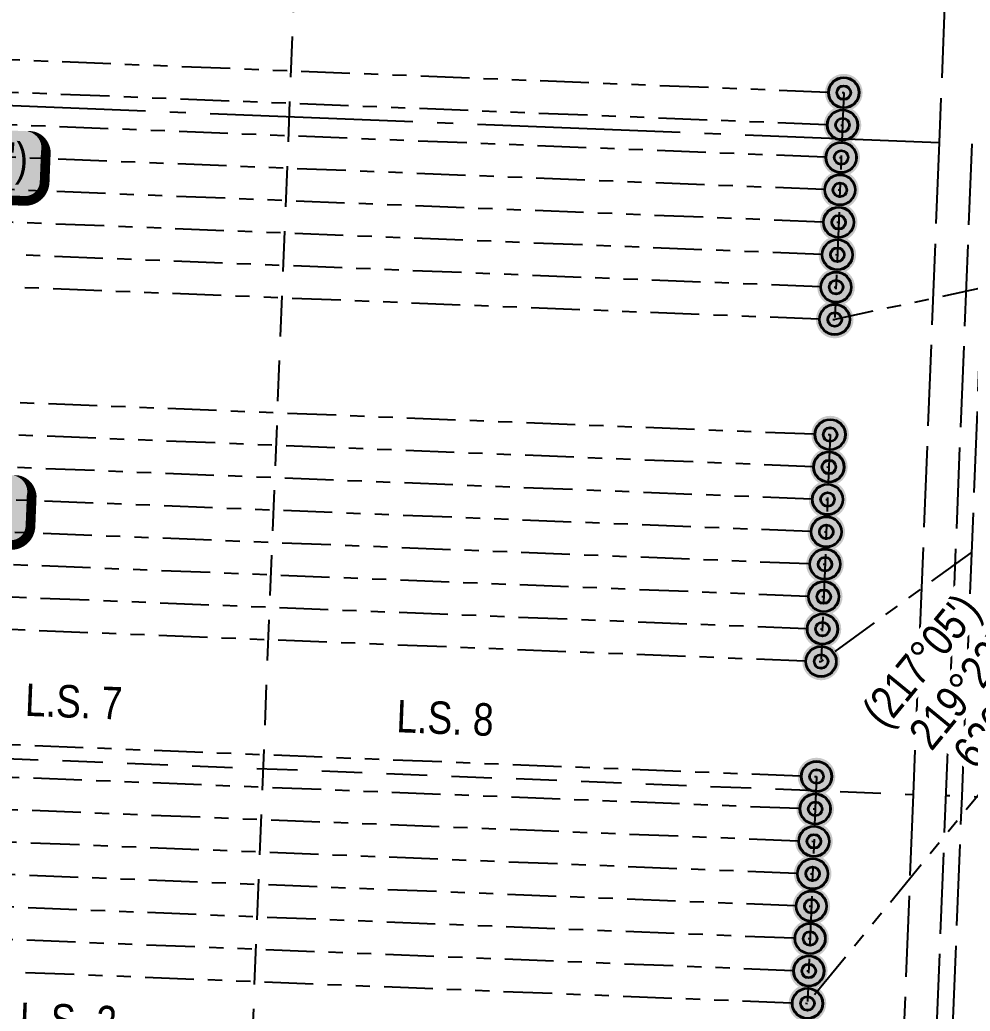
# Model space of a CAD drawing. Extents: x 403018 to 417191, y 6033193 to 6042673.
# Drawn here: x 411234 to 411820, y 6035913 to 6036524 of the extents above; entities that cross this region are included whole.
import ezdxf

# ---------------------------------------------------------------- set-up
doc = ezdxf.new("R2010")
doc.units = 0
doc.header["$LTSCALE"] = 5
for name, pattern in [('foc-DRILLPATH', [14.75, 6, -1.75, 1.75, -1.75, 1.75, -1.75]), ('foc-LSD', [8, 5, -3]), ('foc-QUARTERLINE', [33, 25, -3, 2, -3]), ('foc-UNSURVEYED', [12.5, 10, -2.5])]:
    doc.linetypes.add(name, pattern=pattern)
for name, color, linetype in [('CG-NOTES', 7, 'Continuous'), ('L-BD', 7, 'Continuous'), ('L-MON', 1, 'Continuous'), ('L-QSEC', 8, 'foc-QUARTERLINE'), ('L-SECTION-LSD', 7, 'foc-LSD'), ('L-USEC', 7, 'foc-UNSURVEYED'), ('P-PDRILLPATH', 12, 'foc-DRILLPATH')]:
    doc.layers.add(name, color=color, linetype=linetype)
doc.styles.add('100L', font='ARIALN.TTF', dxfattribs={"height": 11})
doc.styles.add('80', font='ARIALN.TTF', dxfattribs={"height": 10})
doc.styles.add('80L', font='ARIALN.TTF', dxfattribs={"height": 10})

# ---------------------------------------------------------------- blocks, each defined once
blk = doc.blocks.new('plbh')
at = {"layer": 'L-MON'}
h = blk.add_hatch(color=255, dxfattribs=at)
h.dxf.hatch_style = 1
edge = h.paths.add_edge_path()
edge.add_arc((0, 0), 1.16, 0, 360)
h = blk.add_hatch(color=256, dxfattribs=at)
h.dxf.hatch_style = 1
h.paths.add_polyline_path([(-0.96, 0, 1), (0.96, 0, 1)])
h.paths.add_polyline_path([(0.91, 0, -1), (-0.91, 0, -1)], flags=16)
h.paths.add_polyline_path([(0.45, 0, -1), (-0.45, 0, -1)], flags=0)
h = blk.add_hatch(color=256, dxfattribs=at)
h.dxf.hatch_style = 1
h.paths.add_polyline_path([(-0.45, 0, 1), (0.45, 0, 1)])
h.paths.add_polyline_path([(0.4, 0, -1), (-0.4, 0, -1)], flags=16)
at = {"layer": 'L-MON', "color": 240}
for radius in [0.96, 0.91, 0.45, 0.4]:
    blk.add_circle((0, 0), radius, dxfattribs=at)
blk = doc.blocks.new('*U303')
h = blk.add_hatch(color=254)
edge = h.paths.add_edge_path()
edge.add_line((-121.5, -11.5), (121.5, -11.5))
edge.add_arc((121.5, -5.5), 6, 270, 360)
edge.add_line((127.5, -5.5), (127.5, 4))
edge.add_arc((121.5, 4), 6, 0, 90)
edge.add_line((121.5, 10), (-121.5, 10))
edge.add_arc((-121.5, 4), 6, 90, 180)
edge.add_line((-127.5, 4), (-127.5, -5.5))
edge.add_arc((-121.5, -5.5), 6, 180, 270)
at = {"color": 1, "flags": 128}
blk.add_lwpolyline([(-121.5, -11.5, 3, 3, 0), (121.5, -11.5, 3, 3, 0.414214), (127.5, -5.5, 3, 3, 0), (127.5, 4, 3, 0, 0.414214), (121.5, 10, 0, 0, 0), (-121.5, 10, 0, 0, 0.414214), (-127.5, 4, 0, 0, 0), (-127.5, -5.5, 0, 3, 0.414214)], format="xyseb", close=True, dxfattribs=at)
blk.add_lwpolyline([(-18.59, -4.6, 0, 10, 0), (0, 0, 5, 5, 0)], format="xyseb", dxfattribs=at)
at = {"color": 1, "style": '80'}
blk.add_attdef('ENTER_TEXT_001', (-35.99, -5), '', height=10, dxfattribs=at)

msp = doc.modelspace()

# ---------------------------------------------------------------- linework, layer by layer
at = {"layer": 'L-QSEC'}
msp.add_line((410197.169, 6036512.404), (411800.722, 6036448.76), dxfattribs=at)
at = {"layer": 'L-SECTION-LSD'}
for p, q in [((411464.128, 6038072.778), (411367.691, 6035660.613)), ((410180.985, 6036110.364), (411784.686, 6036046.73)), ((412606.636, 6036014.116), (411804.788, 6036045.933))]:
    msp.add_line(p, q, dxfattribs=at)
at = {"layer": 'L-USEC'}
for p, q in [((411816.759, 6036850.785), (411800.722, 6036448.76)), ((411800.722, 6036448.76), (411784.686, 6036046.73)), ((411820.823, 6036447.958), (411788.754, 6035643.91)), ((411814.838, 6036045.534), (411830.873, 6036447.564)), ((411784.686, 6036046.73), (411768.653, 6035644.708)), ((411799.205, 6035653.562), (411814.838, 6036045.534))]:
    msp.add_line(p, q, dxfattribs=at)
at = {"layer": 'P-PDRILLPATH'}
for p, q in [((410228.283, 6036539.469), (411741.911, 6036479.423)), ((410227.478, 6036519.485), (411741.119, 6036459.439)), ((410226.674, 6036499.501), (411740.326, 6036439.455)), ((410225.869, 6036479.517), (411739.533, 6036419.471)), ((411741.911, 6036479.423), (411736.318, 6036339.535)), ((410225.065, 6036459.533), (411738.74, 6036399.486)), ((410224.26, 6036439.55), (411737.948, 6036379.502)), ((410223.456, 6036419.566), (411737.155, 6036359.518)), ((410222.652, 6036399.582), (411736.318, 6036339.535)), ((410219.796, 6036328.639), (411733.502, 6036268.591)), ((410218.991, 6036308.656), (411732.709, 6036248.607)), ((410218.187, 6036288.672), (411731.917, 6036228.622)), ((410217.383, 6036268.688), (411731.124, 6036208.638)), ((411733.502, 6036268.591), (411727.908, 6036128.703)), ((410216.578, 6036248.704), (411730.331, 6036188.654)), ((410215.774, 6036228.72), (411729.538, 6036168.67)), ((410214.969, 6036208.736), (411728.745, 6036148.685)), ((410214.165, 6036188.753), (411727.908, 6036128.703)), ((410211.309, 6036117.81), (411725.093, 6036057.759)), ((410210.505, 6036097.826), (411724.301, 6036037.774)), ((410209.701, 6036077.842), (411723.508, 6036017.79)), ((410208.896, 6036057.859), (411722.715, 6035997.806)), ((411725.093, 6036057.759), (411719.5, 6035917.87)), ((410208.092, 6036037.875), (411721.922, 6035977.822)), ((410207.287, 6036017.891), (411721.13, 6035957.837)), ((410206.483, 6035997.907), (411720.337, 6035937.853)), ((410205.678, 6035977.923), (411719.5, 6035917.87))]:
    msp.add_line(p, q, dxfattribs=at)
at = {"layer": 'P-PDRILLPATH', "flags": 128}
for points in [[(412120.416, 6036422.152), (411736.318, 6036339.535)], [(412118.766, 6036412.301), (411727.908, 6036128.703)], [(412117.145, 6036402.441), (411719.5, 6035917.87)]]:
    msp.add_lwpolyline(points, dxfattribs=at)

# ---------------------------------------------------------------- block references
at = {"layer": 'CG-NOTES', "color": 3}
ref = msp.add_blockref('*U303', (410994.77, 6036445.31), dxfattribs=dict(at, xscale=1.999999999999997, yscale=1.999999999999997, zscale=1.999999999999997, rotation=357.7282810403267))
ref.add_attrib('ENTER_TEXT_001', "WELL #4 - 8 LEGS 1514.8 @ 272%%D16' (269%%D59')", (410751.475, 6036447.718), dxfattribs={"layer": '0', "color": 1, "height": 20, "rotation": 357.728281, "style": '80'})
ref = msp.add_blockref('*U303', (410986.045, 6036233.146), dxfattribs=dict(at, xscale=1.999999999999997, yscale=1.999999999999997, zscale=1.999999999999997, rotation=357.7282810403267))
ref.add_attrib('ENTER_TEXT_001', "WELL #3 - 8 LEGS 1514.9 @ 272%%D16' (269%%D59')", (410742.75, 6036235.554), dxfattribs={"layer": '0', "color": 1, "height": 20, "rotation": 357.728281, "style": '80'})
at = {"layer": 'L-MON', "xscale": 9.999999999999975, "yscale": 9.999999999999975, "zscale": 9.999999999999975}
for p in [(411741.911, 6036479.423), (411741.119, 6036459.439), (411740.326, 6036439.455), (411739.533, 6036419.471), (411738.74, 6036399.486), (411737.948, 6036379.502), (411737.155, 6036359.518), (411733.502, 6036268.591), (411732.709, 6036248.607), (411731.917, 6036228.622), (411731.124, 6036208.638), (411730.331, 6036188.654), (411729.538, 6036168.67), (411728.745, 6036148.685), (411725.093, 6036057.759), (411724.301, 6036037.774), (411723.508, 6036017.79), (411722.715, 6035997.806), (411721.922, 6035977.822), (411721.13, 6035957.837), (411720.337, 6035937.853)]:
    msp.add_blockref('plbh', p, dxfattribs=at)
at = {"layer": 'L-MON', "color": 4, "xscale": 9.999999999999975, "yscale": 9.999999999999975, "zscale": 9.999999999999975}
for p in [(411736.318, 6036339.535), (411727.908, 6036128.703), (411719.5, 6035917.87)]:
    msp.add_blockref('plbh', p, dxfattribs=at)

# ---------------------------------------------------------------- texts
at = {"layer": 'L-SECTION-LSD', "style": '100L'}
for s, p in [('L.S. 7', (411236.779, 6036095.217)), ('L.S. 8', (411465.798, 6036085.118)), ('L.S. 2', (411233.389, 6035898.484))]:
    msp.add_text(s, height=20, rotation=357.710559, dxfattribs=at).set_placement(p)

# ---------------------------------------------------------------- next in the draw order: texts
at = {"layer": 'L-BD', "color": 5, "insert": (411825.915, 6036095.92), "char_height": 20, "width": 56.50286, "attachment_point": 2, "rotation": 50.6272, "style": '80L', "bg_fill": 3, "box_fill_scale": 1.15, "bg_fill_color": 256, "bg_fill_true_color": 256, "bg_fill_transparency": 0}
msp.add_mtext('626.8', dxfattribs=at)

# ---------------------------------------------------------------- next in the draw order: texts
at = {"layer": 'L-BD', "color": 5, "insert": (411805.725, 6036116.162), "char_height": 20, "width": 78.34461, "attachment_point": 2, "rotation": 50.6272, "style": '80L', "bg_fill": 3, "box_fill_scale": 1.15, "bg_fill_color": 256, "bg_fill_true_color": 256, "bg_fill_transparency": 0}
msp.add_mtext("219°22'", dxfattribs=at)

# ---------------------------------------------------------------- next in the draw order: texts
at = {"layer": 'L-BD', "color": 5, "insert": (411781.763, 6036135.895), "char_height": 20, "width": 93.33779, "attachment_point": 2, "rotation": 50.6272, "style": '80L', "bg_fill": 3, "box_fill_scale": 1.15, "bg_fill_color": 256, "bg_fill_true_color": 256, "bg_fill_transparency": 0}
msp.add_mtext("(217°05')", dxfattribs=at)

doc.saveas('drawing.dxf')
